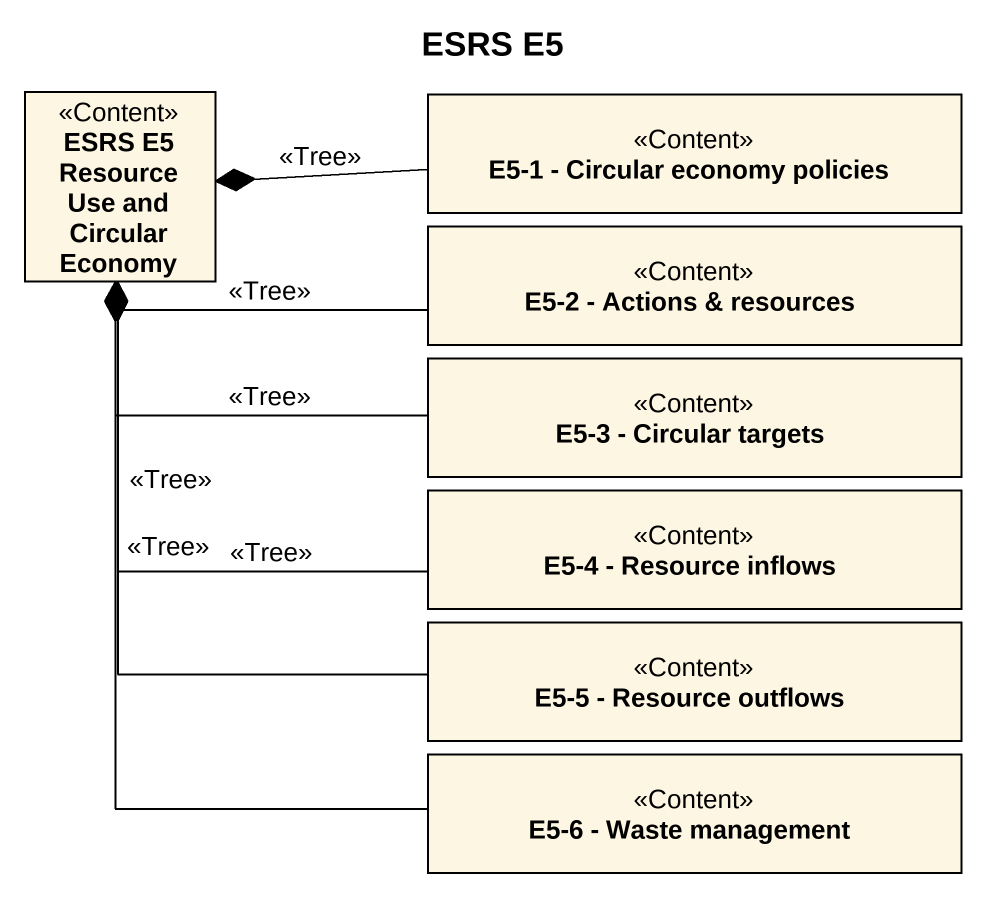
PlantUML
@startuml
title ESRS E5
hide circle
hide empty members
class "ESRS E5 Resource Use and Circular Economy" as ESRS_E5_Resource_Use_and <<Content>>
class "E5-1 - Circular economy policies" as E5_1_Circular_economy <<Content>>
class "E5-2 - Actions & resources" as E5_2_Actions_resources <<Content>>
class "E5-3 - Circular targets" as E5_3_Circular_targets <<Content>>
class "E5-4 - Resource inflows" as E5_4_Resource_inflows <<Content>>
class "E5-5 - Resource outflows" as E5_5_Resource_outflows <<Content>>
class "E5-6 - Waste management" as E5_6_Waste_management <<Content>>
ESRS_E5_Resource_Use_and *-right- E5_1_Circular_economy : <<Tree>>
ESRS_E5_Resource_Use_and *-right- E5_2_Actions_resources : <<Tree>>
ESRS_E5_Resource_Use_and *-right- E5_3_Circular_targets : <<Tree>>
ESRS_E5_Resource_Use_and *-- E5_4_Resource_inflows : <<Tree>>
ESRS_E5_Resource_Use_and *-- E5_5_Resource_outflows : <<Tree>>
ESRS_E5_Resource_Use_and *-- E5_6_Waste_management : <<Tree>>
@enduml
